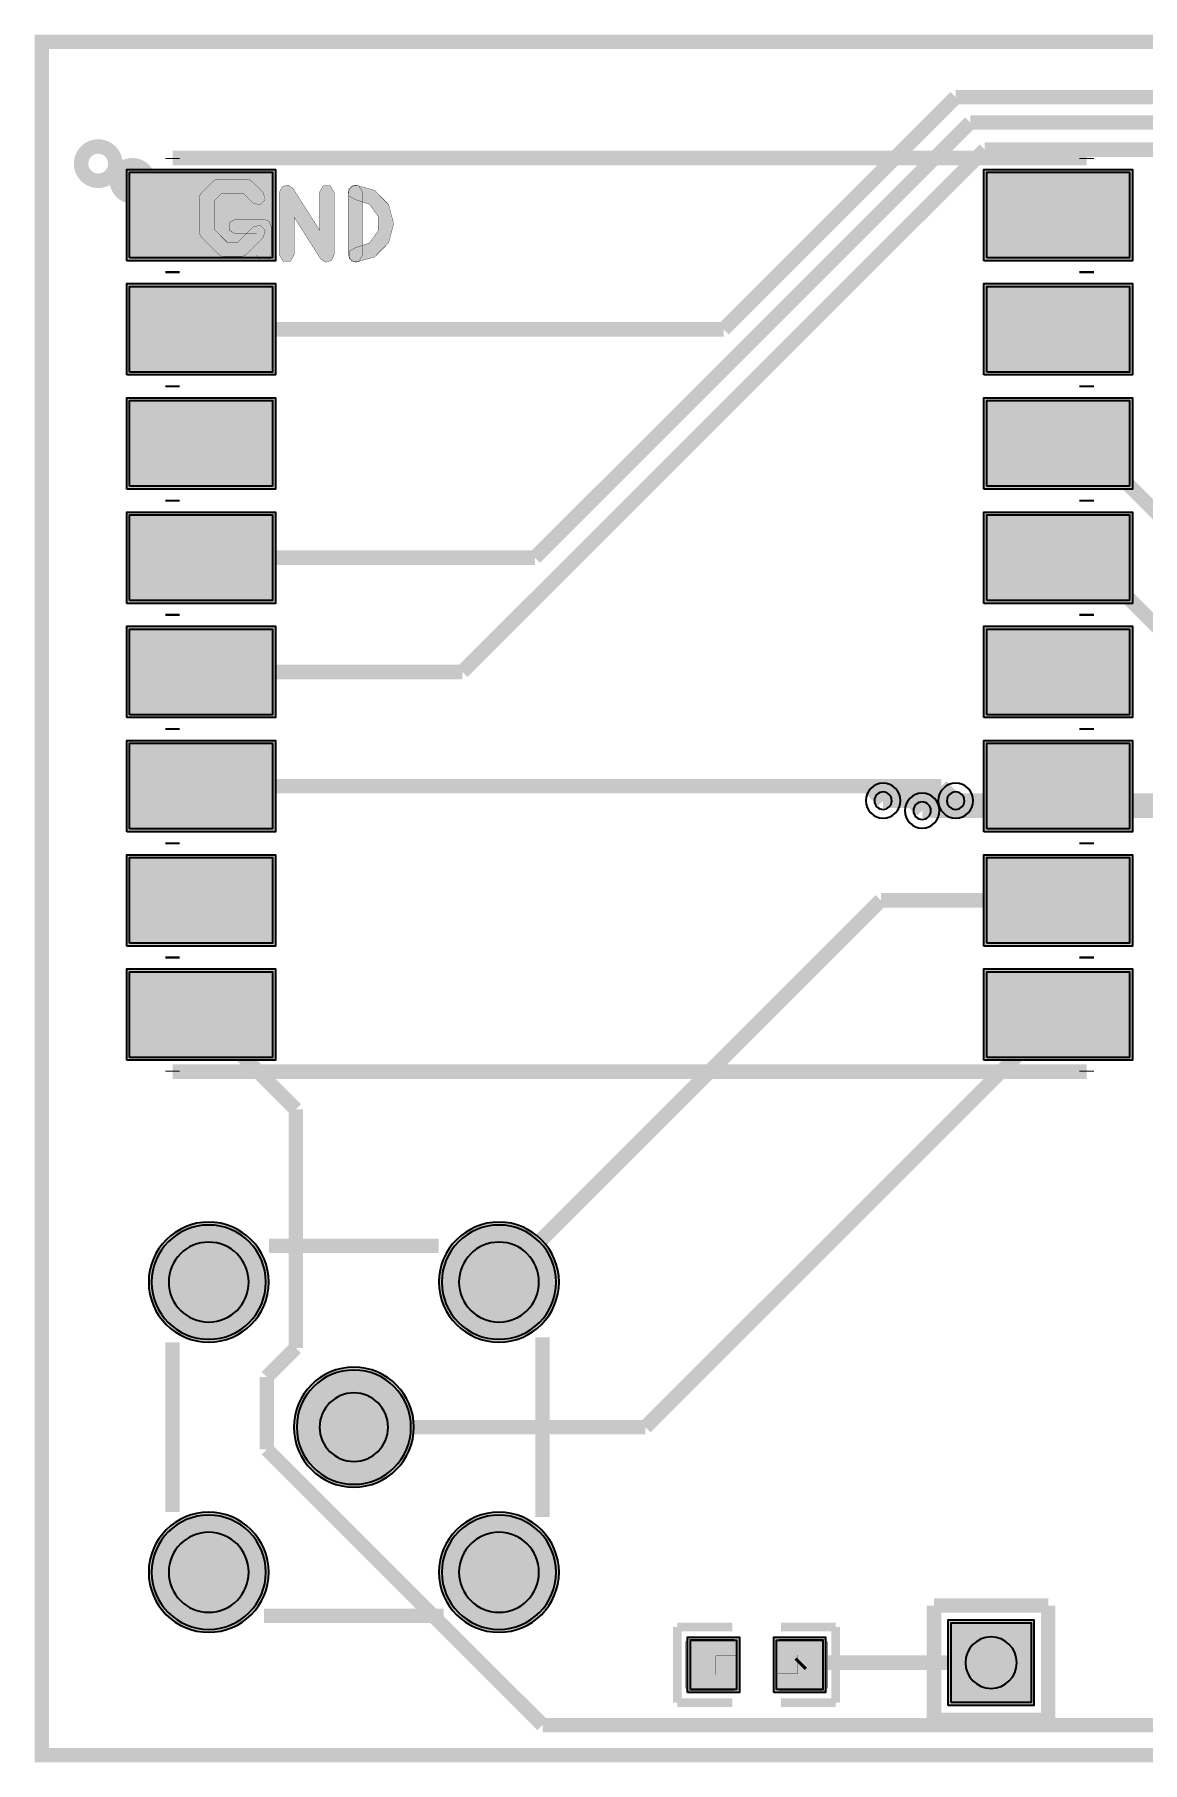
# Model space of a CAD drawing. Header units: millimetres. Extents: x -112.3 to -57, y 18.8 to 49.
# Drawn here: x -112.27 to -92.88, y 18.77 to 49.02 of the extents above; entities that cross this region are included whole.
import ezdxf

# ---------------------------------------------------------------- set-up
doc = ezdxf.new("R2010")
doc.units = ezdxf.units.MM
doc.header["$MEASUREMENT"] = 0
for name, color, linetype, true_color in [('Board-Outline-Layer', 7, 'Continuous', 0xff00ff), ('Bottom-Layer', 7, 'Continuous', 0x0000ff), ('Bottom-Paste-Mask-Layer', 7, 'Continuous', 0x800000), ('Bottom-Solder-Mask-Layer', 7, 'Continuous', 0xaa00ff), ('Document-Layer', 7, 'Continuous', 0xffffff), ('Hole-Layer', 7, 'Continuous', 0x222222), ('Multi-Layer', 7, 'Continuous', 0xc0c0c0), ('Top-Layer', 7, 'Continuous', 0xff0000), ('Top-Paste-Mask-Layer', 7, 'Continuous', 0x808080), ('Top-Silkscreen-Layer', 7, 'Continuous', 0xffcc00), ('Top-Solder-Mask-Layer', 7, 'Continuous', 0x800080)]:
    doc.layers.add(name, color=color, linetype=linetype, true_color=true_color)

msp = doc.modelspace()

# ---------------------------------------------------------------- hatches: boundary and pattern name
at = {"layer": 'Bottom-Layer'}
for points in [[(-110.22, 27.178, 1), (-108.22, 27.178, 1)], [(-105.14, 27.178, 1), (-103.14, 27.178, 1)], [(-107.68, 24.638, 1), (-105.68, 24.638, 1)], [(-110.22, 22.098, 1), (-108.22, 22.098, 1)], [(-105.14, 22.098, 1), (-103.14, 22.098, 1)], [(-96.227, 19.815), (-96.227, 21.215), (-94.827, 21.215), (-94.827, 19.815)]]:
    msp.add_hatch(color=256, dxfattribs=at).paths.add_polyline_path(points)
at = {"layer": 'Bottom-Paste-Mask-Layer'}
for points in [[(-110.22, 27.178, 1), (-108.22, 27.178, 1)], [(-105.14, 27.178, 1), (-103.14, 27.178, 1)], [(-107.68, 24.638, 1), (-105.68, 24.638, 1)], [(-110.22, 22.098, 1), (-108.22, 22.098, 1)], [(-105.14, 22.098, 1), (-103.14, 22.098, 1)], [(-96.227, 19.815), (-96.227, 21.215), (-94.827, 21.215), (-94.827, 19.815)]]:
    msp.add_hatch(color=256, dxfattribs=at).paths.add_polyline_path(points)
at = {"layer": 'Bottom-Solder-Mask-Layer'}
for points in [[(-110.271, 27.178, 1), (-108.169, 27.178, 1)], [(-105.191, 27.178, 1), (-103.089, 27.178, 1)], [(-107.731, 24.638, 1), (-105.629, 24.638, 1)], [(-110.271, 22.098, 1), (-108.169, 22.098, 1)], [(-105.191, 22.098, 1), (-103.089, 22.098, 1)], [(-96.277, 19.764), (-96.277, 21.266), (-94.776, 21.266), (-94.776, 19.764)]]:
    msp.add_hatch(color=256, dxfattribs=at).paths.add_polyline_path(points)
at = {"layer": 'Document-Layer'}
for points in [[(-108.444, 46.072), (-108.607, 46.235), (-109.002, 46.235), (-109.127, 46.109), (-109.127, 45.615), (-108.902, 45.389), (-108.754, 45.389), (-108.707, 45.389), (-108.444, 45.652), (-108.321, 45.685), (-108.232, 45.595), (-108.264, 45.472), (-108.564, 45.172), (-108.606, 45.145), (-108.654, 45.135), (-108.754, 45.135), (-108.954, 45.135), (-109.003, 45.145), (-109.044, 45.172), (-109.344, 45.472), (-109.372, 45.513), (-109.381, 45.562), (-109.381, 46.162), (-109.372, 46.211), (-109.344, 46.252), (-109.144, 46.452), (-109.103, 46.479), (-109.054, 46.489), (-108.554, 46.489), (-108.506, 46.479), (-108.464, 46.452), (-108.264, 46.252), (-108.232, 46.129), (-108.321, 46.039)], [(-108.444, 46.072), (-108.607, 46.235), (-109.002, 46.235), (-109.127, 46.109), (-109.127, 45.615), (-108.902, 45.389), (-108.754, 45.389), (-108.707, 45.389), (-108.444, 45.652), (-108.321, 45.685), (-108.232, 45.595), (-108.264, 45.472), (-108.564, 45.172), (-108.606, 45.145), (-108.654, 45.135), (-108.754, 45.135), (-108.954, 45.135), (-109.003, 45.145), (-109.044, 45.172), (-109.344, 45.472), (-109.372, 45.513), (-109.381, 45.562), (-109.381, 46.162), (-109.372, 46.211), (-109.344, 46.252), (-109.144, 46.452), (-109.103, 46.479), (-109.054, 46.489), (-108.554, 46.489), (-108.506, 46.479), (-108.464, 46.452), (-108.264, 46.252), (-108.232, 46.129), (-108.321, 46.039)], [(-107.981, 45.162), (-107.981, 46.262), (-107.937, 46.358), (-107.836, 46.388), (-107.747, 46.33), (-107.281, 45.598), (-107.281, 46.262), (-107.218, 46.372), (-107.091, 46.372), (-107.027, 46.262), (-107.027, 45.162), (-107.071, 45.066), (-107.173, 45.036), (-107.261, 45.094), (-107.727, 45.826), (-107.727, 45.162), (-107.791, 45.052), (-107.918, 45.052)], [(-107.981, 45.162), (-107.981, 46.262), (-107.937, 46.358), (-107.836, 46.388), (-107.747, 46.33), (-107.281, 45.598), (-107.281, 46.262), (-107.218, 46.372), (-107.091, 46.372), (-107.027, 46.262), (-107.027, 45.162), (-107.071, 45.066), (-107.173, 45.036), (-107.261, 45.094), (-107.727, 45.826), (-107.727, 45.162), (-107.791, 45.052), (-107.918, 45.052)], [(-106.527, 46.262), (-106.527, 45.162), (-106.591, 45.052), (-106.718, 45.052), (-106.781, 45.162), (-106.781, 46.262), (-106.718, 46.372), (-106.591, 46.372)], [(-106.527, 46.262), (-106.527, 45.162), (-106.591, 45.052), (-106.718, 45.052), (-106.781, 45.162), (-106.781, 46.262), (-106.718, 46.372), (-106.591, 46.372)], [(-106.654, 45.289), (-106.408, 45.371), (-106.256, 45.582), (-106.256, 45.842), (-106.409, 46.052), (-106.655, 46.134), (-106.765, 46.197), (-106.766, 46.324), (-106.656, 46.388), (-106.319, 46.296), (-106.073, 46.049), (-105.982, 45.712), (-106.072, 45.375), (-106.318, 45.127), (-106.654, 45.035), (-106.764, 45.098), (-106.764, 45.225)], [(-106.654, 45.289), (-106.408, 45.371), (-106.256, 45.582), (-106.256, 45.842), (-106.409, 46.052), (-106.655, 46.134), (-106.765, 46.197), (-106.766, 46.324), (-106.656, 46.388), (-106.319, 46.296), (-106.073, 46.049), (-105.982, 45.712), (-106.072, 45.375), (-106.318, 45.127), (-106.654, 45.035), (-106.764, 45.098), (-106.764, 45.225)], [(-108.754, 45.789), (-108.254, 45.789), (-108.164, 45.752), (-108.127, 45.662), (-108.127, 45.162), (-108.191, 45.052), (-108.318, 45.052), (-108.381, 45.162), (-108.381, 45.535), (-108.754, 45.535), (-108.864, 45.599), (-108.864, 45.726)], [(-108.754, 45.789), (-108.254, 45.789), (-108.164, 45.752), (-108.127, 45.662), (-108.127, 45.162), (-108.191, 45.052), (-108.318, 45.052), (-108.381, 45.162), (-108.381, 45.535), (-108.754, 45.535), (-108.864, 45.599), (-108.864, 45.726)]]:
    msp.add_hatch(color=256, dxfattribs=at).paths.add_polyline_path(points)
at = {"layer": 'Hole-Layer'}
for points in [[(-109.92, 27.178, 1), (-108.52, 27.178, 1)], [(-104.84, 27.178, 1), (-103.44, 27.178, 1)], [(-107.28, 24.638, 1), (-106.08, 24.638, 1)], [(-109.92, 22.098, 1), (-108.52, 22.098, 1)], [(-104.84, 22.098, 1), (-103.44, 22.098, 1)], [(-95.977, 20.515, 1), (-95.077, 20.515, 1)]]:
    msp.add_hatch(color=256, dxfattribs=at).paths.add_polyline_path(points)
at = {"layer": 'Multi-Layer'}
for points in [[(-110.22, 27.178, 1), (-108.22, 27.178, 1)], [(-110.22, 27.178, 1), (-108.22, 27.178, 1)], [(-110.22, 27.178, 1), (-108.22, 27.178, 1)], [(-105.14, 27.178, 1), (-103.14, 27.178, 1)], [(-105.14, 27.178, 1), (-103.14, 27.178, 1)], [(-105.14, 27.178, 1), (-103.14, 27.178, 1)], [(-107.68, 24.638, 1), (-105.68, 24.638, 1)], [(-107.68, 24.638, 1), (-105.68, 24.638, 1)], [(-107.68, 24.638, 1), (-105.68, 24.638, 1)], [(-110.22, 22.098, 1), (-108.22, 22.098, 1)], [(-110.22, 22.098, 1), (-108.22, 22.098, 1)], [(-110.22, 22.098, 1), (-108.22, 22.098, 1)], [(-105.14, 22.098, 1), (-103.14, 22.098, 1)], [(-105.14, 22.098, 1), (-103.14, 22.098, 1)], [(-105.14, 22.098, 1), (-103.14, 22.098, 1)], [(-96.227, 19.815), (-96.227, 21.215), (-94.827, 21.215), (-94.827, 19.815)], [(-96.227, 19.815), (-96.227, 21.215), (-94.827, 21.215), (-94.827, 19.815)], [(-96.227, 19.815), (-96.227, 21.215), (-94.827, 21.215), (-94.827, 19.815)]]:
    msp.add_hatch(color=256, dxfattribs=at).paths.add_polyline_path(points)
at = {"layer": 'Top-Layer'}
for points in [[(-110.604, 45.112), (-110.604, 46.612), (-108.104, 46.612), (-108.104, 45.112)], [(-95.604, 45.112), (-95.604, 46.612), (-93.104, 46.612), (-93.104, 45.112)], [(-110.604, 43.112), (-110.604, 44.612), (-108.104, 44.612), (-108.104, 43.112)], [(-95.604, 43.112), (-95.604, 44.612), (-93.104, 44.612), (-93.104, 43.112)], [(-110.604, 41.112), (-110.604, 42.612), (-108.104, 42.612), (-108.104, 41.112)], [(-95.604, 41.112), (-95.604, 42.612), (-93.104, 42.612), (-93.104, 41.112)], [(-110.604, 39.112), (-110.604, 40.612), (-108.104, 40.612), (-108.104, 39.112)], [(-95.604, 39.112), (-95.604, 40.612), (-93.104, 40.612), (-93.104, 39.112)], [(-110.604, 37.112), (-110.604, 38.612), (-108.104, 38.612), (-108.104, 37.112)], [(-95.604, 37.112), (-95.604, 38.612), (-93.104, 38.612), (-93.104, 37.112)], [(-110.604, 35.112), (-110.604, 36.612), (-108.104, 36.612), (-108.104, 35.112)], [(-95.604, 35.112), (-95.604, 36.612), (-93.104, 36.612), (-93.104, 35.112)], [(-110.604, 33.112), (-110.604, 34.612), (-108.104, 34.612), (-108.104, 33.112)], [(-95.604, 33.112), (-95.604, 34.612), (-93.104, 34.612), (-93.104, 33.112)], [(-110.604, 31.112), (-110.604, 32.612), (-108.104, 32.612), (-108.104, 31.112)], [(-95.604, 31.112), (-95.604, 32.612), (-93.104, 32.612), (-93.104, 31.112)], [(-110.22, 27.178, 1), (-108.22, 27.178, 1)], [(-105.14, 27.178, 1), (-103.14, 27.178, 1)], [(-107.68, 24.638, 1), (-105.68, 24.638, 1)], [(-110.22, 22.098, 1), (-108.22, 22.098, 1)], [(-105.14, 22.098, 1), (-103.14, 22.098, 1)], [(-96.227, 19.815), (-96.227, 21.215), (-94.827, 21.215), (-94.827, 19.815)], [(-100.788, 20.045), (-100.788, 20.909), (-99.981, 20.909), (-99.981, 20.045)], [(-99.281, 20.045), (-99.281, 20.909), (-98.474, 20.909), (-98.474, 20.045)]]:
    msp.add_hatch(color=256, dxfattribs=at).paths.add_polyline_path(points)
at = {"layer": 'Top-Paste-Mask-Layer'}
for points in [[(-110.604, 45.112), (-110.604, 46.612), (-108.104, 46.612), (-108.104, 45.112)], [(-95.604, 45.112), (-95.604, 46.612), (-93.104, 46.612), (-93.104, 45.112)], [(-110.604, 43.112), (-110.604, 44.612), (-108.104, 44.612), (-108.104, 43.112)], [(-95.604, 43.112), (-95.604, 44.612), (-93.104, 44.612), (-93.104, 43.112)], [(-110.604, 41.112), (-110.604, 42.612), (-108.104, 42.612), (-108.104, 41.112)], [(-95.604, 41.112), (-95.604, 42.612), (-93.104, 42.612), (-93.104, 41.112)], [(-110.604, 39.112), (-110.604, 40.612), (-108.104, 40.612), (-108.104, 39.112)], [(-95.604, 39.112), (-95.604, 40.612), (-93.104, 40.612), (-93.104, 39.112)], [(-110.604, 37.112), (-110.604, 38.612), (-108.104, 38.612), (-108.104, 37.112)], [(-95.604, 37.112), (-95.604, 38.612), (-93.104, 38.612), (-93.104, 37.112)], [(-110.604, 35.112), (-110.604, 36.612), (-108.104, 36.612), (-108.104, 35.112)], [(-95.604, 35.112), (-95.604, 36.612), (-93.104, 36.612), (-93.104, 35.112)], [(-110.604, 33.112), (-110.604, 34.612), (-108.104, 34.612), (-108.104, 33.112)], [(-95.604, 33.112), (-95.604, 34.612), (-93.104, 34.612), (-93.104, 33.112)], [(-110.604, 31.112), (-110.604, 32.612), (-108.104, 32.612), (-108.104, 31.112)], [(-95.604, 31.112), (-95.604, 32.612), (-93.104, 32.612), (-93.104, 31.112)], [(-110.22, 27.178, 1), (-108.22, 27.178, 1)], [(-105.14, 27.178, 1), (-103.14, 27.178, 1)], [(-107.68, 24.638, 1), (-105.68, 24.638, 1)], [(-110.22, 22.098, 1), (-108.22, 22.098, 1)], [(-105.14, 22.098, 1), (-103.14, 22.098, 1)], [(-96.227, 19.815), (-96.227, 21.215), (-94.827, 21.215), (-94.827, 19.815)], [(-100.826, 20.027), (-100.026, 20.027), (-99.976, 20.077), (-99.976, 20.305), (-100.346, 20.305), (-100.346, 20.635), (-99.976, 20.635), (-99.976, 20.877), (-100.026, 20.927), (-100.826, 20.927), (-100.876, 20.877), (-100.876, 20.077)], [(-100.826, 20.027), (-100.026, 20.027), (-99.976, 20.077), (-99.976, 20.305), (-100.346, 20.305), (-100.346, 20.635), (-99.976, 20.635), (-99.976, 20.877), (-100.026, 20.927), (-100.826, 20.927), (-100.876, 20.877), (-100.876, 20.077)], [(-98.436, 20.927), (-99.236, 20.927), (-99.286, 20.877), (-99.286, 20.649), (-98.916, 20.649), (-98.916, 20.319), (-99.286, 20.319), (-99.286, 20.077), (-99.236, 20.027), (-98.436, 20.027), (-98.386, 20.077), (-98.386, 20.877)], [(-98.436, 20.927), (-99.236, 20.927), (-99.286, 20.877), (-99.286, 20.649), (-98.916, 20.649), (-98.916, 20.319), (-99.286, 20.319), (-99.286, 20.077), (-99.236, 20.027), (-98.436, 20.027), (-98.386, 20.077), (-98.386, 20.877)]]:
    msp.add_hatch(color=256, dxfattribs=at).paths.add_polyline_path(points)
at = {"layer": 'Top-Solder-Mask-Layer'}
for points in [[(-110.654, 45.062), (-110.654, 46.662), (-108.054, 46.662), (-108.054, 45.062)], [(-95.654, 45.062), (-95.654, 46.662), (-93.054, 46.662), (-93.054, 45.062)], [(-110.654, 43.062), (-110.654, 44.662), (-108.054, 44.662), (-108.054, 43.062)], [(-95.654, 43.062), (-95.654, 44.662), (-93.054, 44.662), (-93.054, 43.062)], [(-110.654, 41.062), (-110.654, 42.662), (-108.054, 42.662), (-108.054, 41.062)], [(-95.654, 41.062), (-95.654, 42.662), (-93.054, 42.662), (-93.054, 41.062)], [(-110.654, 39.062), (-110.654, 40.662), (-108.054, 40.662), (-108.054, 39.062)], [(-95.654, 39.062), (-95.654, 40.662), (-93.054, 40.662), (-93.054, 39.062)], [(-110.654, 37.062), (-110.654, 38.662), (-108.054, 38.662), (-108.054, 37.062)], [(-95.654, 37.062), (-95.654, 38.662), (-93.054, 38.662), (-93.054, 37.062)], [(-110.654, 35.062), (-110.654, 36.662), (-108.054, 36.662), (-108.054, 35.062)], [(-95.654, 35.062), (-95.654, 36.662), (-93.054, 36.662), (-93.054, 35.062)], [(-110.654, 33.062), (-110.654, 34.662), (-108.054, 34.662), (-108.054, 33.062)], [(-95.654, 33.062), (-95.654, 34.662), (-93.054, 34.662), (-93.054, 33.062)], [(-110.654, 31.062), (-110.654, 32.662), (-108.054, 32.662), (-108.054, 31.062)], [(-95.654, 31.062), (-95.654, 32.662), (-93.054, 32.662), (-93.054, 31.062)], [(-110.271, 27.178, 1), (-108.169, 27.178, 1)], [(-105.191, 27.178, 1), (-103.089, 27.178, 1)], [(-107.731, 24.638, 1), (-105.629, 24.638, 1)], [(-110.271, 22.098, 1), (-108.169, 22.098, 1)], [(-105.191, 22.098, 1), (-103.089, 22.098, 1)], [(-96.277, 19.764), (-96.277, 21.266), (-94.776, 21.266), (-94.776, 19.764)], [(-100.838, 19.994), (-100.838, 20.96), (-99.93, 20.96), (-99.93, 19.994)], [(-99.332, 19.994), (-99.332, 20.96), (-98.424, 20.96), (-98.424, 19.994)]]:
    msp.add_hatch(color=256, dxfattribs=at).paths.add_polyline_path(points)

# ---------------------------------------------------------------- linework, layer by layer
at = {"layer": 'Board-Outline-Layer', "const_width": 0.254}
msp.add_lwpolyline([(-112.141, 18.895), (-112.141, 48.895), (-57.141, 48.895), (-57.141, 18.895)], close=True, dxfattribs=at)
at = {"layer": 'Bottom-Layer', "const_width": 0.254}
for points in [[(-97.416, 35.608), (-96.146, 35.608)], [(-96.146, 35.608), (-88.018, 35.608)], [(-96.733, 35.433), (-87.843, 35.433)]]:
    msp.add_lwpolyline(points, dxfattribs=at)
at = {"layer": 'Bottom-Layer'}
for points in [[(-110.22, 27.178, 1), (-108.22, 27.178, 1)], [(-105.14, 27.178, 1), (-103.14, 27.178, 1)], [(-107.68, 24.638, 1), (-105.68, 24.638, 1)], [(-110.22, 22.098, 1), (-108.22, 22.098, 1)], [(-105.14, 22.098, 1), (-103.14, 22.098, 1)]]:
    msp.add_lwpolyline(points, format="xyb", close=True, dxfattribs=at)
msp.add_lwpolyline([(-96.227, 19.815), (-96.227, 21.215), (-94.827, 21.215), (-94.827, 19.815)], close=True, dxfattribs=at)
at = {"layer": 'Bottom-Paste-Mask-Layer'}
for points in [[(-110.22, 27.178, 1), (-108.22, 27.178, 1)], [(-105.14, 27.178, 1), (-103.14, 27.178, 1)], [(-107.68, 24.638, 1), (-105.68, 24.638, 1)], [(-110.22, 22.098, 1), (-108.22, 22.098, 1)], [(-105.14, 22.098, 1), (-103.14, 22.098, 1)]]:
    msp.add_lwpolyline(points, format="xyb", close=True, dxfattribs=at)
msp.add_lwpolyline([(-96.227, 19.815), (-96.227, 21.215), (-94.827, 21.215), (-94.827, 19.815)], close=True, dxfattribs=at)
at = {"layer": 'Bottom-Solder-Mask-Layer'}
for points in [[(-110.271, 27.178, 1), (-108.169, 27.178, 1)], [(-105.191, 27.178, 1), (-103.089, 27.178, 1)], [(-107.731, 24.638, 1), (-105.629, 24.638, 1)], [(-110.271, 22.098, 1), (-108.169, 22.098, 1)], [(-105.191, 22.098, 1), (-103.089, 22.098, 1)]]:
    msp.add_lwpolyline(points, format="xyb", close=True, dxfattribs=at)
msp.add_lwpolyline([(-96.277, 19.764), (-96.277, 21.266), (-94.776, 21.266), (-94.776, 19.764)], close=True, dxfattribs=at)
at = {"layer": 'Document-Layer', "const_width": 0.4}
msp.add_lwpolyline([(-110.754, 46.462, 1), (-110.354, 46.462), (-110.354, 46.462, 1), (-110.754, 46.462)], format="xyb", dxfattribs=at)
msp.add_lwpolyline([(-110.754, 46.462, 1), (-110.354, 46.462), (-110.354, 46.462, 1), (-110.754, 46.462)], format="xyb", dxfattribs=at)
at = {"layer": 'Document-Layer', "const_width": 0.00508}
for points in [[(-108.444, 46.072), (-108.607, 46.235), (-109.002, 46.235), (-109.127, 46.109), (-109.127, 45.615), (-108.902, 45.389), (-108.754, 45.389), (-108.707, 45.389), (-108.444, 45.652), (-108.321, 45.685), (-108.232, 45.595), (-108.264, 45.472), (-108.564, 45.172), (-108.606, 45.145), (-108.654, 45.135), (-108.754, 45.135), (-108.954, 45.135), (-109.003, 45.145), (-109.044, 45.172), (-109.344, 45.472), (-109.372, 45.513), (-109.381, 45.562), (-109.381, 46.162), (-109.372, 46.211), (-109.344, 46.252), (-109.144, 46.452), (-109.103, 46.479), (-109.054, 46.489), (-108.554, 46.489), (-108.506, 46.479), (-108.464, 46.452), (-108.264, 46.252), (-108.232, 46.129), (-108.321, 46.039)], [(-108.444, 46.072), (-108.607, 46.235), (-109.002, 46.235), (-109.127, 46.109), (-109.127, 45.615), (-108.902, 45.389), (-108.754, 45.389), (-108.707, 45.389), (-108.444, 45.652), (-108.321, 45.685), (-108.232, 45.595), (-108.264, 45.472), (-108.564, 45.172), (-108.606, 45.145), (-108.654, 45.135), (-108.754, 45.135), (-108.954, 45.135), (-109.003, 45.145), (-109.044, 45.172), (-109.344, 45.472), (-109.372, 45.513), (-109.381, 45.562), (-109.381, 46.162), (-109.372, 46.211), (-109.344, 46.252), (-109.144, 46.452), (-109.103, 46.479), (-109.054, 46.489), (-108.554, 46.489), (-108.506, 46.479), (-108.464, 46.452), (-108.264, 46.252), (-108.232, 46.129), (-108.321, 46.039)], [(-107.981, 45.162), (-107.981, 46.262), (-107.937, 46.358), (-107.836, 46.388), (-107.747, 46.33), (-107.281, 45.598), (-107.281, 46.262), (-107.218, 46.372), (-107.091, 46.372), (-107.027, 46.262), (-107.027, 45.162), (-107.071, 45.066), (-107.173, 45.036), (-107.261, 45.094), (-107.727, 45.826), (-107.727, 45.162), (-107.791, 45.052), (-107.918, 45.052)], [(-107.981, 45.162), (-107.981, 46.262), (-107.937, 46.358), (-107.836, 46.388), (-107.747, 46.33), (-107.281, 45.598), (-107.281, 46.262), (-107.218, 46.372), (-107.091, 46.372), (-107.027, 46.262), (-107.027, 45.162), (-107.071, 45.066), (-107.173, 45.036), (-107.261, 45.094), (-107.727, 45.826), (-107.727, 45.162), (-107.791, 45.052), (-107.918, 45.052)], [(-106.527, 46.262), (-106.527, 45.162), (-106.591, 45.052), (-106.718, 45.052), (-106.781, 45.162), (-106.781, 46.262), (-106.718, 46.372), (-106.591, 46.372)], [(-106.527, 46.262), (-106.527, 45.162), (-106.591, 45.052), (-106.718, 45.052), (-106.781, 45.162), (-106.781, 46.262), (-106.718, 46.372), (-106.591, 46.372)], [(-106.654, 45.289), (-106.408, 45.371), (-106.256, 45.582), (-106.256, 45.842), (-106.409, 46.052), (-106.655, 46.134), (-106.765, 46.197), (-106.766, 46.324), (-106.656, 46.388), (-106.319, 46.296), (-106.073, 46.049), (-105.982, 45.712), (-106.072, 45.375), (-106.318, 45.127), (-106.654, 45.035), (-106.764, 45.098), (-106.764, 45.225)], [(-106.654, 45.289), (-106.408, 45.371), (-106.256, 45.582), (-106.256, 45.842), (-106.409, 46.052), (-106.655, 46.134), (-106.765, 46.197), (-106.766, 46.324), (-106.656, 46.388), (-106.319, 46.296), (-106.073, 46.049), (-105.982, 45.712), (-106.072, 45.375), (-106.318, 45.127), (-106.654, 45.035), (-106.764, 45.098), (-106.764, 45.225)], [(-108.754, 45.789), (-108.254, 45.789), (-108.164, 45.752), (-108.127, 45.662), (-108.127, 45.162), (-108.191, 45.052), (-108.318, 45.052), (-108.381, 45.162), (-108.381, 45.535), (-108.754, 45.535), (-108.864, 45.599), (-108.864, 45.726)], [(-108.754, 45.789), (-108.254, 45.789), (-108.164, 45.752), (-108.127, 45.662), (-108.127, 45.162), (-108.191, 45.052), (-108.318, 45.052), (-108.381, 45.162), (-108.381, 45.535), (-108.754, 45.535), (-108.864, 45.599), (-108.864, 45.726)]]:
    msp.add_lwpolyline(points, close=True, dxfattribs=at)
at = {"layer": 'Hole-Layer'}
for points in [[(-97.569, 35.608, 1), (-97.264, 35.608, 1)], [(-96.299, 35.608, 1), (-95.994, 35.608, 1)], [(-96.886, 35.433, 1), (-96.581, 35.433, 1)], [(-95.977, 20.515, 1), (-95.077, 20.515, 1)]]:
    msp.add_lwpolyline(points, format="xyb", close=True, dxfattribs=at)
for points in [[(-109.92, 27.178, 1), (-108.52, 27.178), (-108.52, 27.178, 1), (-109.92, 27.178)], [(-104.84, 27.178, 1), (-103.44, 27.178), (-103.44, 27.178, 1), (-104.84, 27.178)], [(-107.28, 24.638, 1), (-106.08, 24.638), (-106.08, 24.638, 1), (-107.28, 24.638)], [(-109.92, 22.098, 1), (-108.52, 22.098), (-108.52, 22.098, 1), (-109.92, 22.098)], [(-104.84, 22.098, 1), (-103.44, 22.098), (-103.44, 22.098, 1), (-104.84, 22.098)]]:
    msp.add_lwpolyline(points, format="xyb", dxfattribs=at)
at = {"layer": 'Multi-Layer'}
for points in [[(-97.721, 35.608, 1), (-97.111, 35.608), (-97.111, 35.608, 1), (-97.721, 35.608)], [(-97.038, 35.433, 1), (-96.428, 35.433), (-96.428, 35.433, 1), (-97.038, 35.433)], [(-96.451, 35.608, 1), (-95.841, 35.608), (-95.841, 35.608, 1), (-96.451, 35.608)]]:
    msp.add_lwpolyline(points, format="xyb", dxfattribs=at)
for points in [[(-110.22, 27.178, 1), (-108.22, 27.178, 1)], [(-110.22, 27.178, 1), (-108.22, 27.178, 1)], [(-110.22, 27.178, 1), (-108.22, 27.178, 1)], [(-105.14, 27.178, 1), (-103.14, 27.178, 1)], [(-105.14, 27.178, 1), (-103.14, 27.178, 1)], [(-105.14, 27.178, 1), (-103.14, 27.178, 1)], [(-107.68, 24.638, 1), (-105.68, 24.638, 1)], [(-107.68, 24.638, 1), (-105.68, 24.638, 1)], [(-107.68, 24.638, 1), (-105.68, 24.638, 1)], [(-110.22, 22.098, 1), (-108.22, 22.098, 1)], [(-110.22, 22.098, 1), (-108.22, 22.098, 1)], [(-110.22, 22.098, 1), (-108.22, 22.098, 1)], [(-105.14, 22.098, 1), (-103.14, 22.098, 1)], [(-105.14, 22.098, 1), (-103.14, 22.098, 1)], [(-105.14, 22.098, 1), (-103.14, 22.098, 1)]]:
    msp.add_lwpolyline(points, format="xyb", close=True, dxfattribs=at)
msp.add_lwpolyline([(-96.227, 19.815), (-96.227, 21.215), (-94.827, 21.215), (-94.827, 19.815)], close=True, dxfattribs=at)
msp.add_lwpolyline([(-96.227, 19.815), (-96.227, 21.215), (-94.827, 21.215), (-94.827, 19.815)], close=True, dxfattribs=at)
msp.add_lwpolyline([(-96.227, 19.815), (-96.227, 21.215), (-94.827, 21.215), (-94.827, 19.815)], close=True, dxfattribs=at)
at = {"layer": 'Top-Layer', "const_width": 0.254}
for points in [[(-100.21, 43.862), (-96.146, 47.926)], [(-96.146, 47.926), (-88.78, 47.926)], [(-103.512, 39.862), (-95.892, 47.482)], [(-95.892, 47.482), (-88.945, 47.482)], [(-104.782, 37.862), (-95.638, 47.006)], [(-95.638, 47.006), (-91.374, 47.006)], [(-109.354, 43.862), (-100.21, 43.862)], [(-94.354, 41.862), (-93.846, 41.862)], [(-93.846, 41.862), (-92.068, 40.084)], [(-109.354, 39.862), (-103.512, 39.862)], [(-93.829, 39.862), (-94.354, 39.862)], [(-92.575, 38.608), (-93.829, 39.862)], [(-109.354, 37.862), (-104.782, 37.862)], [(-109.354, 35.862), (-97.67, 35.862)], [(-97.67, 35.862), (-97.416, 35.608)], [(-97.67, 35.862), (-97.162, 35.862)], [(-97.162, 35.862), (-96.733, 35.433)], [(-97.162, 35.862), (-96.4, 35.862)], [(-96.4, 35.862), (-96.146, 35.608)], [(-97.456, 33.862), (-104.14, 27.178)], [(-94.354, 33.862), (-97.456, 33.862)], [(-107.696, 30.204), (-109.354, 31.862)], [(-94.354, 31.862), (-101.578, 24.638)], [(-107.696, 26.026), (-107.696, 30.204)], [(-108.204, 25.518), (-107.696, 26.026)], [(-108.204, 24.248), (-108.204, 25.518)], [(-101.578, 24.638), (-106.68, 24.638)], [(-103.378, 19.422), (-108.204, 24.248)], [(-98.84, 20.515), (-98.878, 20.477)], [(-95.527, 20.515), (-98.84, 20.515)], [(-86.868, 19.422), (-103.378, 19.422)]]:
    msp.add_lwpolyline(points, dxfattribs=at)
at = {"layer": 'Top-Layer'}
for points in [[(-110.604, 45.112), (-110.604, 46.612), (-108.104, 46.612), (-108.104, 45.112)], [(-95.604, 45.112), (-95.604, 46.612), (-93.104, 46.612), (-93.104, 45.112)], [(-110.604, 43.112), (-110.604, 44.612), (-108.104, 44.612), (-108.104, 43.112)], [(-95.604, 43.112), (-95.604, 44.612), (-93.104, 44.612), (-93.104, 43.112)], [(-110.604, 41.112), (-110.604, 42.612), (-108.104, 42.612), (-108.104, 41.112)], [(-95.604, 41.112), (-95.604, 42.612), (-93.104, 42.612), (-93.104, 41.112)], [(-110.604, 39.112), (-110.604, 40.612), (-108.104, 40.612), (-108.104, 39.112)], [(-95.604, 39.112), (-95.604, 40.612), (-93.104, 40.612), (-93.104, 39.112)], [(-110.604, 37.112), (-110.604, 38.612), (-108.104, 38.612), (-108.104, 37.112)], [(-95.604, 37.112), (-95.604, 38.612), (-93.104, 38.612), (-93.104, 37.112)], [(-110.604, 35.112), (-110.604, 36.612), (-108.104, 36.612), (-108.104, 35.112)], [(-95.604, 35.112), (-95.604, 36.612), (-93.104, 36.612), (-93.104, 35.112)], [(-110.604, 33.112), (-110.604, 34.612), (-108.104, 34.612), (-108.104, 33.112)], [(-95.604, 33.112), (-95.604, 34.612), (-93.104, 34.612), (-93.104, 33.112)], [(-110.604, 31.112), (-110.604, 32.612), (-108.104, 32.612), (-108.104, 31.112)], [(-95.604, 31.112), (-95.604, 32.612), (-93.104, 32.612), (-93.104, 31.112)], [(-96.227, 19.815), (-96.227, 21.215), (-94.827, 21.215), (-94.827, 19.815)], [(-100.788, 20.045), (-100.788, 20.909), (-99.981, 20.909), (-99.981, 20.045)], [(-99.281, 20.045), (-99.281, 20.909), (-98.474, 20.909), (-98.474, 20.045)]]:
    msp.add_lwpolyline(points, close=True, dxfattribs=at)
for points in [[(-110.22, 27.178, 1), (-108.22, 27.178, 1)], [(-105.14, 27.178, 1), (-103.14, 27.178, 1)], [(-107.68, 24.638, 1), (-105.68, 24.638, 1)], [(-110.22, 22.098, 1), (-108.22, 22.098, 1)], [(-105.14, 22.098, 1), (-103.14, 22.098, 1)]]:
    msp.add_lwpolyline(points, format="xyb", close=True, dxfattribs=at)
at = {"layer": 'Top-Paste-Mask-Layer'}
for points in [[(-110.604, 45.112), (-110.604, 46.612), (-108.104, 46.612), (-108.104, 45.112)], [(-95.604, 45.112), (-95.604, 46.612), (-93.104, 46.612), (-93.104, 45.112)], [(-110.604, 43.112), (-110.604, 44.612), (-108.104, 44.612), (-108.104, 43.112)], [(-95.604, 43.112), (-95.604, 44.612), (-93.104, 44.612), (-93.104, 43.112)], [(-110.604, 41.112), (-110.604, 42.612), (-108.104, 42.612), (-108.104, 41.112)], [(-95.604, 41.112), (-95.604, 42.612), (-93.104, 42.612), (-93.104, 41.112)], [(-110.604, 39.112), (-110.604, 40.612), (-108.104, 40.612), (-108.104, 39.112)], [(-95.604, 39.112), (-95.604, 40.612), (-93.104, 40.612), (-93.104, 39.112)], [(-110.604, 37.112), (-110.604, 38.612), (-108.104, 38.612), (-108.104, 37.112)], [(-95.604, 37.112), (-95.604, 38.612), (-93.104, 38.612), (-93.104, 37.112)], [(-110.604, 35.112), (-110.604, 36.612), (-108.104, 36.612), (-108.104, 35.112)], [(-95.604, 35.112), (-95.604, 36.612), (-93.104, 36.612), (-93.104, 35.112)], [(-110.604, 33.112), (-110.604, 34.612), (-108.104, 34.612), (-108.104, 33.112)], [(-95.604, 33.112), (-95.604, 34.612), (-93.104, 34.612), (-93.104, 33.112)], [(-110.604, 31.112), (-110.604, 32.612), (-108.104, 32.612), (-108.104, 31.112)], [(-95.604, 31.112), (-95.604, 32.612), (-93.104, 32.612), (-93.104, 31.112)], [(-96.227, 19.815), (-96.227, 21.215), (-94.827, 21.215), (-94.827, 19.815)]]:
    msp.add_lwpolyline(points, close=True, dxfattribs=at)
for points in [[(-110.22, 27.178, 1), (-108.22, 27.178, 1)], [(-105.14, 27.178, 1), (-103.14, 27.178, 1)], [(-107.68, 24.638, 1), (-105.68, 24.638, 1)], [(-110.22, 22.098, 1), (-108.22, 22.098, 1)], [(-105.14, 22.098, 1), (-103.14, 22.098, 1)]]:
    msp.add_lwpolyline(points, format="xyb", close=True, dxfattribs=at)
at = {"layer": 'Top-Paste-Mask-Layer', "const_width": 0.00508}
for points in [[(-100.826, 20.027), (-100.026, 20.027), (-99.976, 20.077), (-99.976, 20.305), (-100.346, 20.305), (-100.346, 20.635), (-99.976, 20.635), (-99.976, 20.877), (-100.026, 20.927), (-100.826, 20.927), (-100.876, 20.877), (-100.876, 20.077)], [(-100.826, 20.027), (-100.026, 20.027), (-99.976, 20.077), (-99.976, 20.305), (-100.346, 20.305), (-100.346, 20.635), (-99.976, 20.635), (-99.976, 20.877), (-100.026, 20.927), (-100.826, 20.927), (-100.876, 20.877), (-100.876, 20.077)], [(-98.436, 20.927), (-99.236, 20.927), (-99.286, 20.877), (-99.286, 20.649), (-98.916, 20.649), (-98.916, 20.319), (-99.286, 20.319), (-99.286, 20.077), (-99.236, 20.027), (-98.436, 20.027), (-98.386, 20.077), (-98.386, 20.877)], [(-98.436, 20.927), (-99.236, 20.927), (-99.286, 20.877), (-99.286, 20.649), (-98.916, 20.649), (-98.916, 20.319), (-99.286, 20.319), (-99.286, 20.077), (-99.236, 20.027), (-98.436, 20.027), (-98.386, 20.077), (-98.386, 20.877)]]:
    msp.add_lwpolyline(points, close=True, dxfattribs=at)
at = {"layer": 'Top-Silkscreen-Layer', "const_width": 0.254}
msp.add_lwpolyline([(-111.454, 46.762, 1), (-110.854, 46.762), (-110.854, 46.762, 1), (-111.454, 46.762)], format="xyb", dxfattribs=at)
msp.add_lwpolyline([(-111.454, 46.762, 1), (-110.854, 46.762), (-110.854, 46.762, 1), (-111.454, 46.762)], format="xyb", dxfattribs=at)
at = {"layer": 'Top-Silkscreen-Layer'}
for points, const_width in [([(-109.854, 46.843), (-109.854, 46.862)], 0.254), ([(-109.854, 46.862), (-93.854, 46.862)], 0.254), ([(-109.854, 46.843), (-109.854, 46.862)], 0.254), ([(-109.854, 46.862), (-93.854, 46.862)], 0.254), ([(-93.854, 46.862), (-93.854, 46.843)], 0.254), ([(-93.854, 46.862), (-93.854, 46.843)], 0.254), ([(-109.854, 44.843), (-109.854, 44.881)], 0.254), ([(-109.854, 44.843), (-109.854, 44.881)], 0.254), ([(-93.854, 44.881), (-93.854, 44.843)], 0.254), ([(-93.854, 44.881), (-93.854, 44.843)], 0.254), ([(-109.854, 42.843), (-109.854, 42.881)], 0.254), ([(-109.854, 42.843), (-109.854, 42.881)], 0.254), ([(-93.854, 42.881), (-93.854, 42.843)], 0.254), ([(-93.854, 42.881), (-93.854, 42.843)], 0.254), ([(-109.854, 40.843), (-109.854, 40.881)], 0.254), ([(-109.854, 40.843), (-109.854, 40.881)], 0.254), ([(-93.854, 40.881), (-93.854, 40.843)], 0.254), ([(-93.854, 40.881), (-93.854, 40.843)], 0.254), ([(-109.854, 38.843), (-109.854, 38.881)], 0.254), ([(-109.854, 38.843), (-109.854, 38.881)], 0.254), ([(-93.854, 38.881), (-93.854, 38.843)], 0.254), ([(-93.854, 38.881), (-93.854, 38.843)], 0.254), ([(-109.854, 36.843), (-109.854, 36.881)], 0.254), ([(-109.854, 36.843), (-109.854, 36.881)], 0.254), ([(-93.854, 36.881), (-93.854, 36.843)], 0.254), ([(-93.854, 36.881), (-93.854, 36.843)], 0.254), ([(-109.854, 34.843), (-109.854, 34.881)], 0.254), ([(-109.854, 34.843), (-109.854, 34.881)], 0.254), ([(-93.854, 34.881), (-93.854, 34.843)], 0.254), ([(-93.854, 34.881), (-93.854, 34.843)], 0.254), ([(-109.854, 32.843), (-109.854, 32.881)], 0.254), ([(-109.854, 32.843), (-109.854, 32.881)], 0.254), ([(-93.854, 32.881), (-93.854, 32.843)], 0.254), ([(-93.854, 32.881), (-93.854, 32.843)], 0.254), ([(-109.854, 30.862), (-109.854, 30.881)], 0.254), ([(-109.854, 30.862), (-109.854, 30.881)], 0.254), ([(-93.854, 30.862), (-109.854, 30.862)], 0.254), ([(-93.854, 30.862), (-109.854, 30.862)], 0.254), ([(-93.854, 30.881), (-93.854, 30.862)], 0.254), ([(-93.854, 30.881), (-93.854, 30.862)], 0.254), ([(-105.195, 27.813), (-108.166, 27.813)], 0.254), ([(-105.195, 27.813), (-108.166, 27.813)], 0.254), ([(-103.378, 23.064), (-103.378, 26.212)], 0.254), ([(-103.378, 23.064), (-103.378, 26.212)], 0.254), ([(-109.855, 26.124), (-109.855, 23.152)], 0.254), ([(-109.855, 26.124), (-109.855, 23.152)], 0.254), ([(-96.527, 19.515), (-96.527, 21.515)], 0.254), ([(-96.527, 21.515), (-94.527, 21.515)], 0.254), ([(-96.527, 19.515), (-96.527, 21.515)], 0.254), ([(-96.527, 21.515), (-94.527, 21.515)], 0.254), ([(-94.527, 21.515), (-94.527, 19.515)], 0.254), ([(-94.527, 21.515), (-94.527, 19.515)], 0.254), ([(-108.254, 21.336), (-105.107, 21.336)], 0.254), ([(-108.254, 21.336), (-105.107, 21.336)], 0.254), ([(-101.016, 19.817), (-101.016, 21.138)], 0.152), ([(-101.016, 21.138), (-100.057, 21.138)], 0.152), ([(-101.016, 19.817), (-101.016, 21.138)], 0.152), ([(-101.016, 21.138), (-100.057, 21.138)], 0.152), ([(-98.246, 21.138), (-99.205, 21.138)], 0.152), ([(-98.246, 21.138), (-99.205, 21.138)], 0.152), ([(-98.246, 19.817), (-98.246, 21.138)], 0.152), ([(-98.246, 19.817), (-98.246, 21.138)], 0.152), ([(-100.057, 19.817), (-101.016, 19.817)], 0.152), ([(-100.057, 19.817), (-101.016, 19.817)], 0.152), ([(-99.205, 19.817), (-98.246, 19.817)], 0.152), ([(-99.205, 19.817), (-98.246, 19.817)], 0.152), ([(-94.527, 19.515), (-96.527, 19.515)], 0.254), ([(-94.527, 19.515), (-96.527, 19.515)], 0.254)]:
    msp.add_lwpolyline(points, dxfattribs=dict(at, const_width=const_width))
at = {"layer": 'Top-Solder-Mask-Layer'}
for points in [[(-110.654, 45.062), (-110.654, 46.662), (-108.054, 46.662), (-108.054, 45.062)], [(-95.654, 45.062), (-95.654, 46.662), (-93.054, 46.662), (-93.054, 45.062)], [(-110.654, 43.062), (-110.654, 44.662), (-108.054, 44.662), (-108.054, 43.062)], [(-95.654, 43.062), (-95.654, 44.662), (-93.054, 44.662), (-93.054, 43.062)], [(-110.654, 41.062), (-110.654, 42.662), (-108.054, 42.662), (-108.054, 41.062)], [(-95.654, 41.062), (-95.654, 42.662), (-93.054, 42.662), (-93.054, 41.062)], [(-110.654, 39.062), (-110.654, 40.662), (-108.054, 40.662), (-108.054, 39.062)], [(-95.654, 39.062), (-95.654, 40.662), (-93.054, 40.662), (-93.054, 39.062)], [(-110.654, 37.062), (-110.654, 38.662), (-108.054, 38.662), (-108.054, 37.062)], [(-95.654, 37.062), (-95.654, 38.662), (-93.054, 38.662), (-93.054, 37.062)], [(-110.654, 35.062), (-110.654, 36.662), (-108.054, 36.662), (-108.054, 35.062)], [(-95.654, 35.062), (-95.654, 36.662), (-93.054, 36.662), (-93.054, 35.062)], [(-110.654, 33.062), (-110.654, 34.662), (-108.054, 34.662), (-108.054, 33.062)], [(-95.654, 33.062), (-95.654, 34.662), (-93.054, 34.662), (-93.054, 33.062)], [(-110.654, 31.062), (-110.654, 32.662), (-108.054, 32.662), (-108.054, 31.062)], [(-95.654, 31.062), (-95.654, 32.662), (-93.054, 32.662), (-93.054, 31.062)], [(-96.277, 19.764), (-96.277, 21.266), (-94.776, 21.266), (-94.776, 19.764)], [(-100.838, 19.994), (-100.838, 20.96), (-99.93, 20.96), (-99.93, 19.994)], [(-99.332, 19.994), (-99.332, 20.96), (-98.424, 20.96), (-98.424, 19.994)]]:
    msp.add_lwpolyline(points, close=True, dxfattribs=at)
for points in [[(-110.271, 27.178, 1), (-108.169, 27.178, 1)], [(-105.191, 27.178, 1), (-103.089, 27.178, 1)], [(-107.731, 24.638, 1), (-105.629, 24.638, 1)], [(-110.271, 22.098, 1), (-108.169, 22.098, 1)], [(-105.191, 22.098, 1), (-103.089, 22.098, 1)]]:
    msp.add_lwpolyline(points, format="xyb", close=True, dxfattribs=at)

doc.saveas('drawing.dxf')
